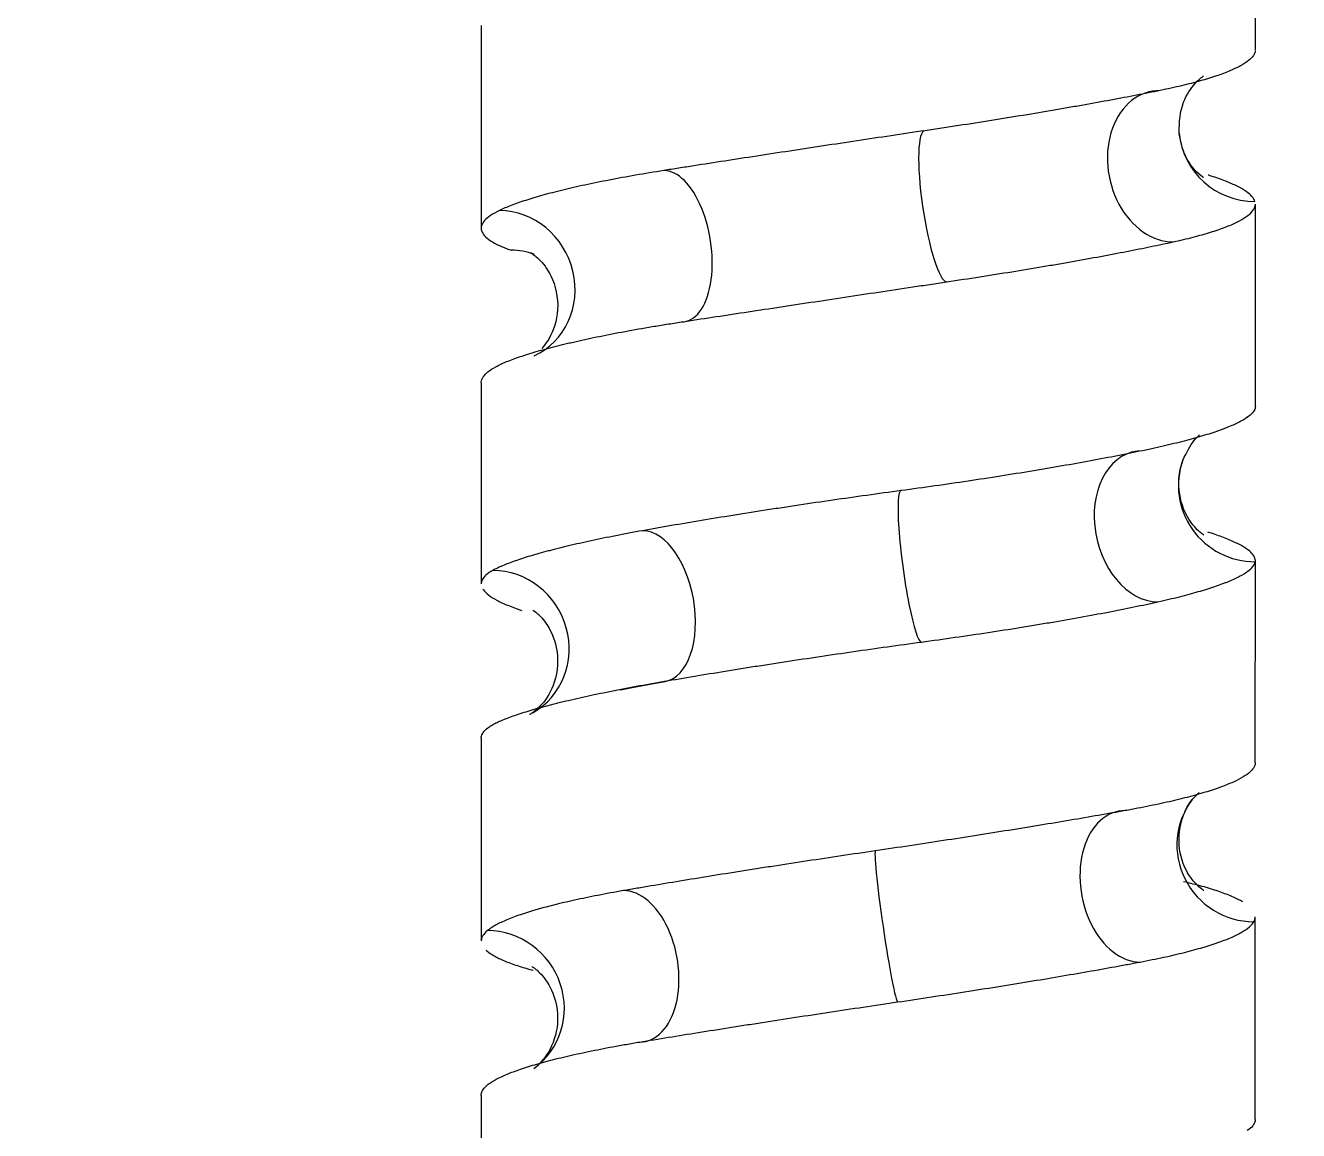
# Model space of a CAD drawing. Header units: millimetres. Extents: x 6110 to 6704, y -2661 to -1821.
# Drawn here: x 6585.08 to 6591.33, y -2320.3 to -2314.88 of the extents above; entities that cross this region are included whole.
import ezdxf

# ---------------------------------------------------------------- set-up
doc = ezdxf.new("R2010")
doc.units = ezdxf.units.MM
doc.header["$LTSCALE"] = 0.1
doc.linetypes.add('HIDDEN2', pattern=[4.7625, 3.175, -1.5875])
doc.layers.add('1', color=4, linetype='HIDDEN2', lineweight=13)
doc.layers.add('DIM', color=3, linetype='Continuous', lineweight=9)

msp = doc.modelspace()

# ---------------------------------------------------------------- hatches: boundary and pattern name
at = {"layer": 'DIM'}
h = msp.add_hatch(dxfattribs=at)
h.set_pattern_fill('ANSI31', color=2)
edge = h.paths.add_edge_path()
edge.add_line((6619.6172, -2595.9805), (6619.6172, -1962.2056))
edge.add_line((6634.6172, -1966.1101), (6619.6172, -1966.1101))
edge.add_line((6634.6172, -2610.9805), (6634.6172, -1966.1101))
edge.add_line((6634.6172, -2610.9805), (6184.4567, -2610.9805))
edge.add_line((6619.6172, -2595.9805), (6184.4567, -2595.9805))
edge.add_line((6184.4567, -2610.9805), (6184.4567, -2595.9805))

# ---------------------------------------------------------------- linework, layer by layer
at = {"layer": '1', "color": 7, "linetype": 'Continuous', "lineweight": -3}
for p, q in [((6591.1213, -2314.997), (6591.1213, -2314.0043)), ((6587.3213, -2314.8781), (6587.3212, -2315.8737)), ((6591.1212, -2316.7476), (6591.1212, -2315.7552)), ((6587.3212, -2316.632), (6587.3212, -2317.6204)), ((6591.1211, -2318.4963), (6591.1212, -2317.5052)), ((6587.3211, -2318.3782), (6587.3211, -2319.3729)), ((6591.121, -2320.2481), (6591.1211, -2319.2546)), ((6587.321, -2320.1312), (6587.321, -2321.121))]:
    msp.add_line(p, q, dxfattribs=at)
for centre, major_axis, ratio, start_param, end_param in [((6590.6859, -2315.5691), (0.0778, -0.3668), 0.764434, 2.980437, 6.122128), ((6589.5529, -2315.7659), (0.0552, -0.3709), 0.172217, 3.116541, 6.255456), ((6591.1208, -2315.3718), (0.3731, 0.0373), 0.989217, 3.134678, 4.609964), ((6588.2612, -2315.9621), (0.0575, -0.3706), 0.500599, 6.206066, 9.347741), ((6587.4275, -2316.1578), (0.152, -0.3428), 0.934417, 0.00499, 2.747474), ((6587.4501, -2316.3533), (0.1304, 0.3516), 0.924409, 6.282472, 6.613134), ((6590.6058, -2317.3369), (0.0787, -0.3666), 0.720742, 2.988889, 6.127786), ((6591.1182, -2317.1397), (0.3529, -0.1268), 0.989826, 3.140044, 5.060582), ((6589.4321, -2317.5337), (0.0503, -0.3716), 0.11049, 3.125987, 6.267654), ((6588.1581, -2317.7299), (0.0652, -0.3693), 0.554131, 6.187856, 9.326421), ((6587.3914, -2317.9256), (0.1671, -0.3357), 0.954727, 0.04872, 2.698063), ((6590.5192, -2319.1048), (0.0682, -0.3688), 0.677651, 3.016503, 6.158162), ((6591.1087, -2318.9076), (0.2973, -0.2286), 0.982969, 3.139998, 5.374732), ((6589.311, -2319.3016), (0.0544, -0.371), 0.046204, 3.13557, 6.274114), ((6588.0595, -2319.4977), (0.0626, -0.3697), 0.60582, 6.181439, 9.32306), ((6587.3621, -2319.6933), (0.217, -0.3059), 0.968385, 0.000896, 2.538474)]:
    msp.add_ellipse(centre, major_axis=major_axis, ratio=ratio, start_param=start_param, end_param=end_param, dxfattribs=at)
for points, knots in [([(6591.1211, -2315.0008), (6591.1203, -2315.0091), (6591.1171, -2315.0174), (6591.1058, -2315.034), (6591.0898, -2315.0507), (6591.0642, -2315.0674), (6591.0415, -2315.0801), (6591.0333, -2315.0843), (6591.0201, -2315.0906), (6591.0155, -2315.0927), (6591.0061, -2315.0969), (6591.0012, -2315.099), (6590.9762, -2315.1096), (6590.9541, -2315.1179), (6590.9055, -2315.1343), (6590.8527, -2315.1506), (6590.7915, -2315.1664), (6590.7424, -2315.1782), (6590.7255, -2315.1821), (6590.6906, -2315.1898), (6590.6726, -2315.1936), (6590.6541, -2315.1974)], [0, 0, 0, 0, 0.125, 0.125, 0.25, 0.375, 0.375, 0.4375, 0.4375, 0.46875, 0.46875, 0.5, 0.5, 0.625, 0.625, 0.75, 0.875, 0.875, 0.9375, 0.9375, 1, 1, 1, 1]), ([(6590.7477, -2315.4091), (6590.7469, -2315.3493), (6590.7566, -2315.2557), (6590.8255, -2315.157), (6590.8617, -2315.13), (6590.8674, -2315.1268), (6590.8673, -2315.1268)], [0, 0, 0, 0, 0.321214, 0.597127, 0.839432, 1, 1, 1, 1]), ([(6590.6541, -2315.1974), (6590.6169, -2315.2051), (6590.5782, -2315.2128), (6590.4975, -2315.2285), (6590.4137, -2315.2444), (6590.3237, -2315.2607), (6590.2539, -2315.2731), (6590.2185, -2315.2794), (6590.1821, -2315.2857), (6590.1576, -2315.2899), (6590.1453, -2315.292), (6590.0835, -2315.3026), (6590.0332, -2315.311), (6589.9309, -2315.3279), (6589.8269, -2315.3447), (6589.7197, -2315.3615), (6589.6379, -2315.374), (6589.6105, -2315.3782), (6589.569, -2315.3844), (6589.5551, -2315.3865), (6589.5272, -2315.3907), (6589.5133, -2315.3928), (6589.4993, -2315.3948)], [0, 0, 0, 0, 0.125, 0.125, 0.25, 0.375, 0.375, 0.4375, 0.46875, 0.46875, 0.5, 0.5, 0.625, 0.625, 0.75, 0.875, 0.875, 0.9375, 0.9375, 0.96875, 0.96875, 1, 1, 1, 1]), ([(6589.4993, -2315.3948), (6589.4437, -2315.4031), (6589.3882, -2315.4113), (6589.2773, -2315.4279), (6589.1665, -2315.4445), (6589.056, -2315.4612), (6588.9732, -2315.4737), (6588.9456, -2315.4779), (6588.9042, -2315.4842), (6588.8905, -2315.4863), (6588.8629, -2315.4905), (6588.8491, -2315.4926), (6588.7805, -2315.5031), (6588.7265, -2315.5113), (6588.6202, -2315.5277), (6588.5156, -2315.5438), (6588.4144, -2315.5596), (6588.3398, -2315.5713), (6588.3151, -2315.5751), (6588.2663, -2315.5828), (6588.242, -2315.5866), (6588.2181, -2315.5904)], [0, 0, 0, 0, 0.125, 0.125, 0.25, 0.375, 0.375, 0.4375, 0.4375, 0.46875, 0.46875, 0.5, 0.5, 0.625, 0.625, 0.75, 0.875, 0.875, 0.9375, 0.9375, 1, 1, 1, 1]), ([(6590.8673, -2315.6253), (6590.8673, -2315.6253), (6590.8648, -2315.6238), (6590.8393, -2315.6083), (6590.7738, -2315.5273), (6590.7548, -2315.4509), (6590.7477, -2315.4091)], [0, 0, 0, 0, 0.084647, 0.409316, 0.724611, 1, 1, 1, 1]), ([(6588.2181, -2315.5904), (6588.1701, -2315.598), (6588.1237, -2315.6057), (6588.0343, -2315.6213), (6587.9481, -2315.6371), (6587.8686, -2315.6533), (6587.8114, -2315.6656), (6587.7834, -2315.6719), (6587.7564, -2315.6781), (6587.7386, -2315.6823), (6587.7298, -2315.6844), (6587.6865, -2315.6949), (6587.6541, -2315.7033), (6587.5937, -2315.7201), (6587.5375, -2315.7368), (6587.49, -2315.7535), (6587.4575, -2315.766), (6587.4473, -2315.7701), (6587.4327, -2315.7764), (6587.428, -2315.7784), (6587.4188, -2315.7826), (6587.4144, -2315.7846), (6587.4102, -2315.7867)], [0, 0, 0, 0, 0.125, 0.125, 0.25, 0.375, 0.375, 0.4375, 0.46875, 0.46875, 0.5, 0.5, 0.625, 0.625, 0.75, 0.875, 0.875, 0.9375, 0.9375, 0.96875, 0.96875, 1, 1, 1, 1]), ([(6591.1194, -2315.7428), (6591.117, -2315.7345), (6591.112, -2315.7262), (6591.0974, -2315.7096), (6591.0781, -2315.6929), (6591.0493, -2315.6761), (6591.0241, -2315.6635), (6591.0151, -2315.6593), (6591.0007, -2315.653), (6590.9957, -2315.6509), (6590.9855, -2315.6466), (6590.9803, -2315.6445), (6590.9533, -2315.634), (6590.9296, -2315.6257), (6590.899, -2315.6159), (6590.894, -2315.6143), (6590.889, -2315.6128)], [0, 0, 0, 0, 0.192692, 0.192692, 0.385384, 0.578076, 0.578076, 0.674422, 0.674422, 0.722595, 0.722595, 0.770768, 0.770768, 0.96346, 0.96346, 1, 1, 1, 1]), ([(6587.4102, -2315.7867), (6587.3932, -2315.7949), (6587.3787, -2315.8031), (6587.3546, -2315.8196), (6587.3353, -2315.8361), (6587.3255, -2315.8528), (6587.3219, -2315.8653), (6587.3212, -2315.8694), (6587.3212, -2315.8757), (6587.3214, -2315.8778), (6587.322, -2315.882), (6587.3225, -2315.8841), (6587.3256, -2315.8945), (6587.3305, -2315.9028), (6587.3451, -2315.9191), (6587.3645, -2315.9352), (6587.3934, -2315.9509), (6587.4187, -2315.9626), (6587.4278, -2315.9664), (6587.4471, -2315.9741), (6587.4573, -2315.9779), (6587.4682, -2315.9816)], [0, 0, 0, 0, 0.125, 0.125, 0.25, 0.375, 0.375, 0.4375, 0.4375, 0.46875, 0.46875, 0.5, 0.5, 0.625, 0.625, 0.75, 0.875, 0.875, 0.9375, 0.9375, 1, 1, 1, 1]), ([(6590.7177, -2315.9407), (6590.7527, -2315.933), (6590.7853, -2315.9253), (6590.8463, -2315.9095), (6590.9028, -2315.8936), (6590.9507, -2315.8772), (6590.9833, -2315.8648), (6590.9936, -2315.8606), (6591.0083, -2315.8543), (6591.013, -2315.8522), (6591.0222, -2315.8479), (6591.0267, -2315.8458), (6591.0482, -2315.8352), (6591.0628, -2315.8267), (6591.0873, -2315.8099), (6591.1069, -2315.793), (6591.1168, -2315.7762), (6591.1206, -2315.7635), (6591.1213, -2315.7592), (6591.1212, -2315.7548)], [0, 0, 0, 0, 0.133001, 0.133001, 0.266002, 0.399003, 0.399003, 0.465504, 0.465504, 0.498754, 0.498754, 0.532004, 0.532004, 0.665005, 0.665005, 0.798006, 0.931007, 0.931007, 1, 1, 1, 1]), ([(6589.6064, -2316.1369), (6589.6613, -2316.1287), (6589.7154, -2316.1204), (6589.8218, -2316.1038), (6589.9263, -2316.0872), (6590.0273, -2316.0705), (6590.1018, -2316.0579), (6590.1263, -2316.0537), (6590.1629, -2316.0474), (6590.175, -2316.0453), (6590.1991, -2316.0411), (6590.2111, -2316.039), (6590.2706, -2316.0285), (6590.3166, -2316.0201), (6590.4054, -2316.0037), (6590.4911, -2315.9875), (6590.5704, -2315.9716), (6590.6275, -2315.9599), (6590.6461, -2315.956), (6590.6826, -2315.9483), (6590.7004, -2315.9445), (6590.7177, -2315.9407)], [0, 0, 0, 0, 0.125, 0.125, 0.25, 0.375, 0.375, 0.4375, 0.4375, 0.46875, 0.46875, 0.5, 0.5, 0.625, 0.625, 0.75, 0.875, 0.875, 0.9375, 0.9375, 1, 1, 1, 1]), ([(6587.5641, -2315.9932), (6587.5642, -2315.9938), (6587.5698, -2315.999), (6587.6072, -2316.0216), (6587.6844, -2316.1253), (6587.7097, -2316.2921), (6587.6597, -2316.4134), (6587.6273, -2316.4546), (6587.6184, -2316.4644)], [0, 0, 0, 0, 0.088065, 0.274079, 0.464593, 0.701094, 0.91319, 1, 1, 1, 1]), ([(6588.3043, -2316.3337), (6588.3539, -2316.3261), (6588.4044, -2316.3184), (6588.5068, -2316.3028), (6588.6109, -2316.287), (6588.7181, -2316.2707), (6588.7997, -2316.2584), (6588.8271, -2316.2542), (6588.8685, -2316.248), (6588.8823, -2316.2459), (6588.9101, -2316.2417), (6588.9241, -2316.2395), (6588.9938, -2316.229), (6589.0495, -2316.2206), (6589.161, -2316.2038), (6589.2724, -2316.187), (6589.3838, -2316.1703), (6589.4673, -2316.1577), (6589.4952, -2316.1536), (6589.5369, -2316.1473), (6589.5508, -2316.1452), (6589.5786, -2316.141), (6589.5925, -2316.139), (6589.6064, -2316.1369)], [0, 0, 0, 0, 0.125, 0.125, 0.25, 0.375, 0.375, 0.4375, 0.4375, 0.46875, 0.46875, 0.5, 0.5, 0.625, 0.625, 0.75, 0.875, 0.875, 0.9375, 0.9375, 0.96875, 0.96875, 1, 1, 1, 1]), ([(6587.446, -2316.5288), (6587.466, -2316.5206), (6587.4882, -2316.5124), (6587.5367, -2316.4959), (6587.5895, -2316.4794), (6587.6505, -2316.4628), (6587.6994, -2316.4503), (6587.7247, -2316.444), (6587.7512, -2316.4377), (6587.7691, -2316.4335), (6587.7782, -2316.4314), (6587.8241, -2316.421), (6587.8625, -2316.4127), (6587.9424, -2316.3964), (6588.0254, -2316.3802), (6588.1147, -2316.3645), (6588.184, -2316.3528), (6588.2075, -2316.349), (6588.2554, -2316.3413), (6588.2797, -2316.3375), (6588.3043, -2316.3337)], [0, 0, 0, 0, 0.125, 0.125, 0.25, 0.375, 0.375, 0.4375, 0.46875, 0.46875, 0.5, 0.5, 0.625, 0.625, 0.75, 0.875, 0.875, 0.9375, 0.9375, 1, 1, 1, 1]), ([(6587.3212, -2316.632), (6587.3212, -2316.631), (6587.3212, -2316.63), (6587.3219, -2316.6206), (6587.325, -2316.6122), (6587.3361, -2316.5955), (6587.352, -2316.5787), (6587.3776, -2316.5621), (6587.4004, -2316.5496), (6587.4087, -2316.5454), (6587.422, -2316.5392), (6587.4266, -2316.5371), (6587.436, -2316.533), (6587.4409, -2316.5309), (6587.446, -2316.5288)], [0, 0, 0, 0, 0.029425, 0.029425, 0.272069, 0.272069, 0.514713, 0.757356, 0.757356, 0.878678, 0.878678, 0.939339, 0.939339, 1, 1, 1, 1]), ([(6591.1158, -2316.7681), (6591.1116, -2316.7757), (6591.1048, -2316.7835), (6591.0865, -2316.7992), (6591.0634, -2316.8152), (6591.0309, -2316.8315), (6591.0029, -2316.844), (6590.9929, -2316.8481), (6590.9771, -2316.8544), (6590.9717, -2316.8565), (6590.9605, -2316.8608), (6590.9547, -2316.8629), (6590.9254, -2316.8735), (6590.8999, -2316.8819), (6590.8446, -2316.8988), (6590.7853, -2316.9157), (6590.7177, -2316.9325), (6590.664, -2316.945), (6590.6456, -2316.9492), (6590.6171, -2316.9555), (6590.6075, -2316.9576), (6590.588, -2316.9618), (6590.5782, -2316.9639), (6590.5682, -2316.9659)], [0, 0, 0, 0, 0.125, 0.125, 0.25, 0.375, 0.375, 0.4375, 0.4375, 0.46875, 0.46875, 0.5, 0.5, 0.625, 0.625, 0.75, 0.875, 0.875, 0.9375, 0.9375, 0.96875, 0.96875, 1, 1, 1, 1]), ([(6590.7653, -2317.0129), (6590.7847, -2316.9722), (6590.8115, -2316.9221), (6590.8389, -2316.8955), (6590.8471, -2316.8885)], [0, 0, 0, 0, 0.639682, 1, 1, 1, 1]), ([(6590.5682, -2316.9659), (6590.5286, -2316.9742), (6590.4874, -2316.9825), (6590.4024, -2316.9991), (6590.3144, -2317.0158), (6590.2209, -2317.0325), (6590.1487, -2317.0451), (6590.112, -2317.0514), (6590.0745, -2317.0578), (6590.0494, -2317.062), (6590.0367, -2317.0641), (6589.9731, -2317.0746), (6589.9216, -2317.0829), (6589.8172, -2317.0993), (6589.7116, -2317.1155), (6589.6034, -2317.1313), (6589.4939, -2317.1468), (6589.4385, -2317.1545), (6589.3825, -2317.162)], [0, 0, 0, 0, 0.125, 0.125, 0.25, 0.375, 0.375, 0.4375, 0.46875, 0.46875, 0.5, 0.5, 0.625, 0.625, 0.75, 0.875, 0.875, 1, 1, 1, 1]), ([(6590.8682, -2317.3799), (6590.8682, -2317.3798), (6590.863, -2317.3766), (6590.8267, -2317.35), (6590.7596, -2317.254), (6590.7376, -2317.1211), (6590.7549, -2317.0429), (6590.7653, -2317.0129)], [0, 0, 0, 0, 0.123575, 0.349873, 0.579983, 0.84245, 1, 1, 1, 1]), ([(6589.3825, -2317.162), (6589.326, -2317.1697), (6589.2699, -2317.1774), (6589.158, -2317.193), (6589.0465, -2317.2089), (6588.9359, -2317.2251), (6588.8533, -2317.2375), (6588.8258, -2317.2417), (6588.7847, -2317.2479), (6588.771, -2317.25), (6588.7437, -2317.2542), (6588.73, -2317.2563), (6588.6621, -2317.2669), (6588.6088, -2317.2753), (6588.5042, -2317.2921), (6588.4016, -2317.3088), (6588.3031, -2317.3255), (6588.2307, -2317.3381), (6588.2069, -2317.3422), (6588.1715, -2317.3485), (6588.1597, -2317.3505), (6588.1364, -2317.3547), (6588.1248, -2317.3568), (6588.1134, -2317.3588)], [0, 0, 0, 0, 0.125, 0.125, 0.25, 0.375, 0.375, 0.4375, 0.4375, 0.46875, 0.46875, 0.5, 0.5, 0.625, 0.625, 0.75, 0.875, 0.875, 0.9375, 0.9375, 0.96875, 0.96875, 1, 1, 1, 1]), ([(6588.1134, -2317.3588), (6588.0677, -2317.367), (6588.0239, -2317.3753), (6587.9397, -2317.3918), (6587.859, -2317.4083), (6587.7852, -2317.425), (6587.7324, -2317.4375), (6587.7067, -2317.4437), (6587.6819, -2317.45), (6587.6657, -2317.4542), (6587.6577, -2317.4563), (6587.6183, -2317.4667), (6587.589, -2317.475), (6587.5349, -2317.4913), (6587.4852, -2317.5074), (6587.4443, -2317.5231), (6587.4169, -2317.5348), (6587.4083, -2317.5386), (6587.3923, -2317.5463), (6587.3849, -2317.5501), (6587.378, -2317.5539)], [0, 0, 0, 0, 0.125, 0.125, 0.25, 0.375, 0.375, 0.4375, 0.46875, 0.46875, 0.5, 0.5, 0.625, 0.625, 0.75, 0.875, 0.875, 0.9375, 0.9375, 1, 1, 1, 1]), ([(6591.1207, -2317.5113), (6591.122, -2317.5037), (6591.1207, -2317.4959), (6591.1133, -2317.4802), (6591.101, -2317.4643), (6591.079, -2317.4479), (6591.0589, -2317.4355), (6591.0515, -2317.4313), (6591.0396, -2317.425), (6591.0355, -2317.4229), (6591.0269, -2317.4187), (6591.0224, -2317.4165), (6590.9995, -2317.4059), (6590.9789, -2317.3975), (6590.9353, -2317.3813), (6590.9127, -2317.3736), (6590.8882, -2317.3659)], [0, 0, 0, 0, 0.169051, 0.169051, 0.338102, 0.507153, 0.507153, 0.591679, 0.591679, 0.633941, 0.633941, 0.676204, 0.676204, 0.845255, 0.845255, 1, 1, 1, 1]), ([(6590.6427, -2317.7079), (6590.68, -2317.6997), (6590.7151, -2317.6914), (6590.7813, -2317.6748), (6590.8433, -2317.6581), (6590.897, -2317.6413), (6590.9342, -2317.6287), (6590.952, -2317.6224), (6590.9687, -2317.616), (6590.9795, -2317.6118), (6590.9848, -2317.6097), (6591.0104, -2317.5992), (6591.0284, -2317.5908), (6591.0597, -2317.5744), (6591.0862, -2317.5581), (6591.1033, -2317.5423), (6591.1156, -2317.5267), (6591.1194, -2317.519), (6591.1207, -2317.5113)], [0, 0, 0, 0, 0.125, 0.125, 0.25, 0.375, 0.375, 0.4375, 0.46875, 0.46875, 0.5, 0.5, 0.625, 0.625, 0.75, 0.875, 0.875, 1, 1, 1, 1]), ([(6587.378, -2317.5539), (6587.3643, -2317.5614), (6587.3531, -2317.5691), (6587.3357, -2317.5847), (6587.3245, -2317.5988), (6587.3211, -2317.6132), (6587.3212, -2317.6197)], [0, 0, 0, 0, 0.358842, 0.358842, 0.717685, 1, 1, 1, 1]), ([(6587.3296, -2317.6459), (6587.3305, -2317.6472), (6587.3314, -2317.6485), (6587.3385, -2317.6583), (6587.347, -2317.6667), (6587.3689, -2317.6834), (6587.3955, -2317.7001), (6587.4315, -2317.7168), (6587.4622, -2317.7293), (6587.473, -2317.7334), (6587.4901, -2317.7397), (6587.496, -2317.7417), (6587.508, -2317.7459), (6587.5142, -2317.748), (6587.5205, -2317.75)], [0, 0, 0, 0, 0.038401, 0.038401, 0.278801, 0.278801, 0.5192, 0.7596, 0.7596, 0.8798, 0.8798, 0.9399, 0.9399, 1, 1, 1, 1]), ([(6589.4817, -2317.9054), (6589.5378, -2317.8977), (6589.5931, -2317.89), (6589.7022, -2317.8744), (6589.8098, -2317.8585), (6589.9143, -2317.8422), (6589.9916, -2317.8298), (6590.0172, -2317.8256), (6590.0552, -2317.8193), (6590.0679, -2317.8172), (6590.093, -2317.813), (6590.1056, -2317.8109), (6590.1677, -2317.8003), (6590.2159, -2317.7919), (6590.3093, -2317.775), (6590.3997, -2317.7582), (6590.4843, -2317.7414), (6590.5454, -2317.7288), (6590.5654, -2317.7246), (6590.5949, -2317.7184), (6590.6046, -2317.7163), (6590.6238, -2317.7121), (6590.6333, -2317.71), (6590.6427, -2317.7079)], [0, 0, 0, 0, 0.125, 0.125, 0.25, 0.375, 0.375, 0.4375, 0.4375, 0.46875, 0.46875, 0.5, 0.5, 0.625, 0.625, 0.75, 0.875, 0.875, 0.9375, 0.9375, 0.96875, 0.96875, 1, 1, 1, 1]), ([(6587.5739, -2317.7482), (6587.5741, -2317.7482), (6587.5842, -2317.7533), (6587.6413, -2317.8048), (6587.7043, -2317.9348), (6587.694, -2318.1015), (6587.6213, -2318.2165), (6587.5694, -2318.2551), (6587.5597, -2318.2622), (6587.5585, -2318.2613)], [0, 0, 0, 0, 0.125873, 0.267195, 0.423965, 0.608028, 0.762548, 0.892999, 1, 1, 1, 1]), ([(6588.2035, -2318.1009), (6588.251, -2318.0927), (6588.2994, -2318.0845), (6588.3982, -2318.0679), (6588.4989, -2318.0513), (6588.6032, -2318.0346), (6588.6829, -2318.0221), (6588.7097, -2318.0179), (6588.7503, -2318.0116), (6588.7638, -2318.0095), (6588.7911, -2318.0053), (6588.8048, -2318.0032), (6588.8734, -2317.9927), (6588.9283, -2317.9844), (6589.0384, -2317.968), (6589.1487, -2317.9519), (6589.2594, -2317.9361), (6589.3704, -2317.9206), (6589.426, -2317.9129), (6589.4817, -2317.9054)], [0, 0, 0, 0, 0.125, 0.125, 0.25, 0.375, 0.375, 0.4375, 0.4375, 0.46875, 0.46875, 0.5, 0.5, 0.625, 0.625, 0.75, 0.875, 0.875, 1, 1, 1, 1]), ([(6587.4048, -2318.2972), (6587.4214, -2318.2897), (6587.4403, -2318.282), (6587.4826, -2318.2664), (6587.5292, -2318.2506), (6587.5846, -2318.2344), (6587.6294, -2318.2221), (6587.6449, -2318.2179), (6587.669, -2318.2117), (6587.6771, -2318.2096), (6587.6937, -2318.2054), (6587.7022, -2318.2033), (6587.745, -2318.1928), (6587.7809, -2318.1844), (6587.8562, -2318.1676), (6587.935, -2318.1509), (6588.0205, -2318.1342), (6588.0872, -2318.1217), (6588.1099, -2318.1175), (6588.1446, -2318.1113), (6588.1562, -2318.1092), (6588.1797, -2318.1051), (6588.1916, -2318.103), (6588.2035, -2318.1009)], [0, 0, 0, 0, 0.125, 0.125, 0.25, 0.375, 0.375, 0.4375, 0.4375, 0.46875, 0.46875, 0.5, 0.5, 0.625, 0.625, 0.75, 0.875, 0.875, 0.9375, 0.9375, 0.96875, 0.96875, 1, 1, 1, 1]), ([(6588.0044, -2318.1406), (6588.0071, -2318.1401), (6588.0749, -2318.1263), (6588.1478, -2318.1125), (6588.2233, -2318.0992)], [0, 0, 0, 0, 0.039919, 1, 1, 1, 1]), ([(6587.3211, -2318.3778), (6587.3211, -2318.3745), (6587.3215, -2318.3712), (6587.3242, -2318.3598), (6587.3328, -2318.3437), (6587.3511, -2318.328), (6587.3684, -2318.3163), (6587.3748, -2318.3125), (6587.3889, -2318.3048), (6587.3966, -2318.301), (6587.4048, -2318.2972)], [0, 0, 0, 0, 0.118298, 0.118298, 0.412199, 0.706099, 0.706099, 0.85305, 0.85305, 1, 1, 1, 1]), ([(6591.1021, -2318.5366), (6591.0942, -2318.5449), (6591.0839, -2318.5532), (6591.0586, -2318.5698), (6591.0286, -2318.5865), (6590.9895, -2318.6033), (6590.9567, -2318.6159), (6590.9451, -2318.6201), (6590.927, -2318.6264), (6590.9208, -2318.6285), (6590.908, -2318.6327), (6590.9015, -2318.6348), (6590.8684, -2318.6454), (6590.8398, -2318.6537), (6590.7789, -2318.6701), (6590.7141, -2318.6864), (6590.6415, -2318.7022), (6590.5842, -2318.714), (6590.5646, -2318.7178), (6590.5244, -2318.7256), (6590.5037, -2318.7294), (6590.4827, -2318.7332)], [0, 0, 0, 0, 0.125, 0.125, 0.25, 0.375, 0.375, 0.4375, 0.4375, 0.46875, 0.46875, 0.5, 0.5, 0.625, 0.625, 0.75, 0.875, 0.875, 0.9375, 0.9375, 1, 1, 1, 1]), ([(6591.1211, -2318.4967), (6591.1211, -2318.5017), (6591.1202, -2318.5066), (6591.1155, -2318.52), (6591.1101, -2318.5283), (6591.1021, -2318.5366)], [0, 0, 0, 0, 0.372655, 0.372655, 1, 1, 1, 1]), ([(6590.4827, -2318.7332), (6590.4403, -2318.7408), (6590.3966, -2318.7486), (6590.3065, -2318.7643), (6590.2139, -2318.7802), (6590.1161, -2318.7966), (6590.0408, -2318.809), (6590.0026, -2318.8152), (6589.9638, -2318.8216), (6589.9377, -2318.8258), (6589.9246, -2318.8279), (6589.8588, -2318.8385), (6589.8058, -2318.8469), (6589.6986, -2318.8637), (6589.5905, -2318.8805), (6589.4804, -2318.8973), (6589.3692, -2318.9139), (6589.3132, -2318.9222), (6589.2566, -2318.9305)], [0, 0, 0, 0, 0.125, 0.125, 0.25, 0.375, 0.375, 0.4375, 0.46875, 0.46875, 0.5, 0.5, 0.625, 0.625, 0.75, 0.875, 0.875, 1, 1, 1, 1]), ([(6590.8687, -2319.1254), (6590.8686, -2319.1256), (6590.8557, -2319.1191), (6590.7929, -2319.0584), (6590.7337, -2318.9204), (6590.756, -2318.7671), (6590.7932, -2318.7015), (6590.8115, -2318.679)], [0, 0, 0, 0, 0.189391, 0.383304, 0.602157, 0.850103, 1, 1, 1, 1]), ([(6589.2566, -2318.9305), (6589.2005, -2318.9388), (6589.1447, -2318.947), (6589.0339, -2318.9636), (6588.9238, -2318.9802), (6588.8152, -2318.9968), (6588.7343, -2319.0094), (6588.7074, -2319.0136), (6588.6673, -2319.0199), (6588.6539, -2319.022), (6588.6272, -2319.0262), (6588.6139, -2319.0283), (6588.5477, -2319.0387), (6588.4958, -2319.047), (6588.3945, -2319.0633), (6588.2954, -2319.0795), (6588.2009, -2319.0952), (6588.1317, -2319.1069), (6588.109, -2319.1108), (6588.064, -2319.1184), (6588.0418, -2319.1222), (6588.02, -2319.126)], [0, 0, 0, 0, 0.125, 0.125, 0.25, 0.375, 0.375, 0.4375, 0.4375, 0.46875, 0.46875, 0.5, 0.5, 0.625, 0.625, 0.75, 0.875, 0.875, 0.9375, 0.9375, 1, 1, 1, 1]), ([(6591.059, -2319.1813), (6591.0573, -2319.1803), (6591.0556, -2319.1793), (6591.039, -2319.1699), (6591.022, -2319.1615), (6590.9834, -2319.1451), (6590.9404, -2319.1288), (6590.8886, -2319.113), (6590.8463, -2319.1012), (6590.8317, -2319.0973), (6590.8012, -2319.0896), (6590.7854, -2319.0858), (6590.7691, -2319.082)], [0, 0, 0, 0, 0.029095, 0.029095, 0.271821, 0.271821, 0.514548, 0.757274, 0.757274, 0.878637, 0.878637, 1, 1, 1, 1]), ([(6588.02, -2319.126), (6587.9761, -2319.1336), (6587.9342, -2319.1413), (6587.8541, -2319.1569), (6587.7778, -2319.1727), (6587.7089, -2319.1889), (6587.66, -2319.2012), (6587.6363, -2319.2074), (6587.6136, -2319.2137), (6587.5987, -2319.2179), (6587.5914, -2319.22), (6587.5556, -2319.2305), (6587.5294, -2319.2389), (6587.4814, -2319.2556), (6587.438, -2319.2724), (6587.4037, -2319.289), (6587.3815, -2319.3015), (6587.3746, -2319.3057), (6587.3653, -2319.3119), (6587.3623, -2319.314), (6587.3566, -2319.3181), (6587.354, -2319.3202), (6587.3514, -2319.3222)], [0, 0, 0, 0, 0.125, 0.125, 0.25, 0.375, 0.375, 0.4375, 0.46875, 0.46875, 0.5, 0.5, 0.625, 0.625, 0.75, 0.875, 0.875, 0.9375, 0.9375, 0.96875, 0.96875, 1, 1, 1, 1]), ([(6590.5556, -2319.4765), (6590.596, -2319.4688), (6590.6343, -2319.4611), (6590.7068, -2319.4453), (6590.7752, -2319.4294), (6590.8356, -2319.413), (6590.8779, -2319.4005), (6590.8983, -2319.3943), (6590.9175, -2319.388), (6590.93, -2319.3837), (6590.9362, -2319.3816), (6590.9661, -2319.371), (6590.9875, -2319.3625), (6591.0257, -2319.3457), (6591.0591, -2319.3288), (6591.0831, -2319.312), (6591.1023, -2319.2953), (6591.1096, -2319.287), (6591.1143, -2319.2786)], [0, 0, 0, 0, 0.125, 0.125, 0.25, 0.375, 0.375, 0.4375, 0.46875, 0.46875, 0.5, 0.5, 0.625, 0.625, 0.75, 0.875, 0.875, 1, 1, 1, 1]), ([(6587.3514, -2319.3222), (6587.3414, -2319.3304), (6587.334, -2319.3386), (6587.3239, -2319.3551), (6587.3212, -2319.3637), (6587.3211, -2319.3723), (6587.3211, -2319.3727)], [0, 0, 0, 0, 0.490109, 0.490109, 0.980218, 1, 1, 1, 1]), ([(6587.3458, -2319.4186), (6587.3469, -2319.4196), (6587.3481, -2319.4207), (6587.3588, -2319.43), (6587.3708, -2319.4383), (6587.3994, -2319.4546), (6587.4326, -2319.4707), (6587.475, -2319.4864), (6587.5102, -2319.4981), (6587.5226, -2319.5019), (6587.5484, -2319.5096), (6587.562, -2319.5134), (6587.5761, -2319.5172)], [0, 0, 0, 0, 0.029449, 0.029449, 0.272087, 0.272087, 0.514725, 0.757362, 0.757362, 0.878681, 0.878681, 1, 1, 1, 1]), ([(6589.3653, -2319.6726), (6589.4213, -2319.6644), (6589.4766, -2319.6561), (6589.5862, -2319.6395), (6589.6946, -2319.6229), (6589.8005, -2319.6062), (6589.8792, -2319.5936), (6589.9052, -2319.5894), (6589.944, -2319.5831), (6589.957, -2319.581), (6589.9827, -2319.5768), (6589.9956, -2319.5747), (6590.0593, -2319.5642), (6590.1089, -2319.5559), (6590.2055, -2319.5395), (6590.2994, -2319.5232), (6590.388, -2319.5074), (6590.4524, -2319.4957), (6590.4736, -2319.4918), (6590.5152, -2319.4841), (6590.5356, -2319.4802), (6590.5556, -2319.4765)], [0, 0, 0, 0, 0.125, 0.125, 0.25, 0.375, 0.375, 0.4375, 0.4375, 0.46875, 0.46875, 0.5, 0.5, 0.625, 0.625, 0.75, 0.875, 0.875, 0.9375, 0.9375, 1, 1, 1, 1]), ([(6587.5701, -2319.4988), (6587.5701, -2319.4988), (6587.5745, -2319.5014), (6587.611, -2319.5256), (6587.686, -2319.6293), (6587.7089, -2319.7967), (6587.6522, -2319.9281), (6587.6128, -2319.9701), (6587.6004, -2319.9816)], [0, 0, 0, 0, 0.079751, 0.258236, 0.440858, 0.667637, 0.871617, 1, 1, 1, 1]), ([(6588.099, -2319.8694), (6588.1448, -2319.8618), (6588.1917, -2319.8541), (6588.2877, -2319.8384), (6588.3858, -2319.8226), (6588.4883, -2319.8063), (6588.5669, -2319.7939), (6588.5933, -2319.7898), (6588.6334, -2319.7835), (6588.6468, -2319.7814), (6588.6738, -2319.7772), (6588.6874, -2319.7751), (6588.7552, -2319.7645), (6588.8098, -2319.7561), (6588.9195, -2319.7393), (6589.0296, -2319.7226), (6589.1409, -2319.7059), (6589.2527, -2319.6892), (6589.3088, -2319.6809), (6589.3653, -2319.6726)], [0, 0, 0, 0, 0.125, 0.125, 0.25, 0.375, 0.375, 0.4375, 0.4375, 0.46875, 0.46875, 0.5, 0.5, 0.625, 0.625, 0.75, 0.875, 0.875, 1, 1, 1, 1]), ([(6587.3738, -2320.0644), (6587.387, -2320.0562), (6587.4024, -2320.048), (6587.4378, -2320.0315), (6587.4777, -2320.015), (6587.5264, -2319.9983), (6587.5663, -2319.9858), (6587.5802, -2319.9816), (6587.6019, -2319.9754), (6587.6092, -2319.9733), (6587.6242, -2319.9691), (6587.6319, -2319.967), (6587.6707, -2319.9566), (6587.7036, -2319.9483), (6587.773, -2319.932), (6587.846, -2319.9159), (6587.9261, -2319.9001), (6587.9889, -2319.8885), (6588.0103, -2319.8846), (6588.054, -2319.8769), (6588.0764, -2319.8731), (6588.099, -2319.8694)], [0, 0, 0, 0, 0.125, 0.125, 0.25, 0.375, 0.375, 0.4375, 0.4375, 0.46875, 0.46875, 0.5, 0.5, 0.625, 0.625, 0.75, 0.875, 0.875, 0.9375, 0.9375, 1, 1, 1, 1]), ([(6587.321, -2320.1312), (6587.321, -2320.1256), (6587.3238, -2320.1116), (6587.3334, -2320.0976), (6587.3457, -2320.0851), (6587.3505, -2320.081), (6587.3585, -2320.0747), (6587.3614, -2320.0726), (6587.3674, -2320.0685), (6587.3705, -2320.0664), (6587.3738, -2320.0644)], [0, 0, 0, 0, 0.253071, 0.626536, 0.626536, 0.813268, 0.813268, 0.906634, 0.906634, 1, 1, 1, 1]), ([(6591.121, -2320.2493), (6591.1211, -2320.2519), (6591.12, -2320.2625), (6591.1148, -2320.273), (6591.102, -2320.2886), (6591.0932, -2320.2963), (6591.0818, -2320.3039)], [0, 0, 0, 0, 0.139649, 0.569824, 0.569824, 1, 1, 1, 1])]:
    msp.add_open_spline(points, degree=3, knots=knots, dxfattribs=at)
for points in [[(6591.1212, -2316.7487), (6591.1211, -2316.7553), (6591.1194, -2316.7617), (6591.1158, -2316.7681)], [(6590.8115, -2318.679), (6590.8252, -2318.6648), (6590.8364, -2318.653), (6590.8451, -2318.6443)], [(6591.1143, -2319.2786), (6591.1188, -2319.2708), (6591.121, -2319.263), (6591.1211, -2319.2551)]]:
    msp.add_open_spline(points, degree=3, dxfattribs=at)

doc.saveas('drawing.dxf')
